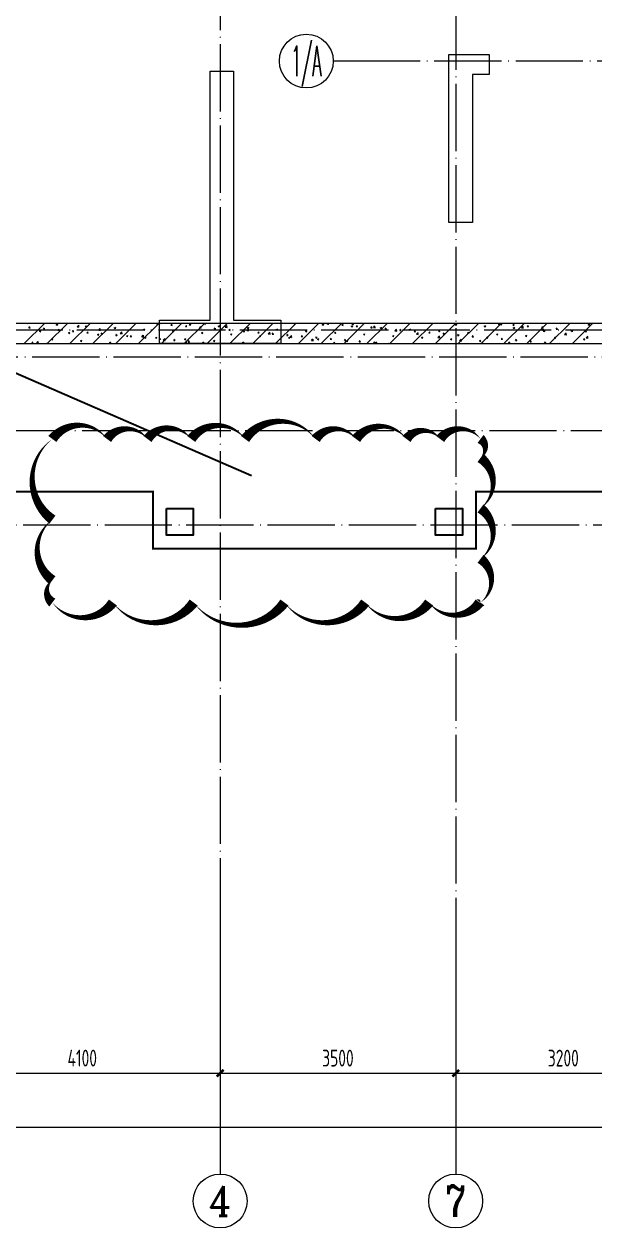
# Model space of a CAD drawing. Extents: x 5874492 to 7194610, y -939842 to -279257.
# Drawn here: x 6098328 to 6106797, y -584928 to -567029 of the extents above; entities that cross this region are included whole.
import ezdxf
from ezdxf.enums import TextEntityAlignment as Align

# ---------------------------------------------------------------- set-up
doc = ezdxf.new("R2010")
doc.units = 0
doc.header["$LTSCALE"] = 1000
doc.linetypes.add('DOTE', pattern=[2.4200000000000004, 2, -0.2, 0.02, -0.2])
for name, color, linetype, lineweight in [('A-标注-内部轴号', 105, 'Continuous', 15), ('A-标注-轴号', 3, 'Continuous', 15), ('A-标注-轴号文字', 7, 'Continuous', 15), ('A-轴线-塔楼', 1, 'DOTE', 9), ('A-轴线-隔墙', 41, 'DOTE', 9), ('S-基础-BASE-CON', 2, 'Continuous', 20), ('S-基础-DQ', 6, 'Continuous', 20), ('S-基础-HATCH', 251, 'Continuous', 20), ('S-墙柱-WALL', 6, 'Continuous', 20), ('S-轴网-轴号', 3, 'Continuous', 20), ('S-轴网-轴线', 1, 'DOTE', 9)]:
    doc.layers.add(name, color=color, linetype=linetype, lineweight=lineweight)
doc.layers.add('S-活动层-非打印1', color=170, linetype='Continuous', plot=False)
doc.styles.add('_TCH_AXIS', font='COMPLEX.shx', dxfattribs={"bigfont": 'hztxt.shx'})
doc.styles.add('COMPLEX', font='COMPLEX')
doc.styles.add('TSSD_REIN_T3', font='tssdeng.shx', dxfattribs={"width": 0.7, "bigfont": 'hztxt.shx'})
doc.dimstyles.new('_TCH_ARCH&&100', dxfattribs={"dimtxt": 250, "dimasz": 100, "dimexe": 100, "dimexo": 100, "dimgap": 100, "dimtad": 1, "dimdec": 0, "dimzin": 0, "dimdsep": 46, "dimtxsty": 'TSSD_REIN_T3', "dimblk": 'ARCHTICK', "dimcen": 0.09, "dimclrt": 7, "dimazin": 2, "dimtfac": 1, "dimtdec": 0, "dimtix": 1, "dimtmove": 2, "dimatfit": 3, "dimfxl": 0, "dimtolj": 1, "dimtzin": 0, "dimarcsym": 0})

# ---------------------------------------------------------------- blocks, each defined once
blk = doc.blocks.new('A$C7008057F')
at = {"layer": 'S-基础-BASE-CON', "const_width": 30}
blk.add_lwpolyline([(-12959.99844403937, -4950.000280836655), (-12959.99844403937, -17400.0000000177), (-1700.002424153499, -17400.0000000177), (-1700.002424153499, -18250.00069492531), (3099.997575855814, -18250.00069492444), (3099.997575855814, -17400.0000000177), (8999.55322726816, -17400.0000000177), (8999.55322726816, -17400.0000000177), (13600.07333129086, -17400.0000000177), (13600.07333129086, -17400.0000000177)], dxfattribs=at)
blk = doc.blocks.new('A$C443D77DC')
at = {"ltscale": 0.5}
for points in [[(9399.997575822286, -2650.000694912742), (9799.997575822286, -2650.000694912742), (9799.997575822286, -3050.000694925606), (9399.997575822286, -3050.000694925606)], [(13399.9975758316, -2650.000694021932), (13799.9975758316, -2650.000694021932), (13799.9975758316, -3050.000694924733), (13399.9975758316, -3050.000694924733)]]:
    blk.add_lwpolyline(points, close=True, dxfattribs=at)
blk = doc.blocks.new('sfdgjhgfhgkjhk')
at = {"layer": 'S-基础-DQ'}
for points in [[(6945492.327695489, 358792.4430657441), (6945492.327695489, 356336.1219311192), (6963809.173096254, 356336.1219311253), (6963809.17309672, 354236.1219309106), (6966809.173096037, 354236.1219307937), (6966809.17309591, 354586.1247835521), (6971909.173095971, 354586.1247835759), (6971909.173097704, 347036.121931096), (6977909.173096014, 347036.121931096), (6977909.173096014, 339686.121931096), (6931592.327073317, 339686.121931096), (6931592.327074308, 336293.6515702161)], [(6931892.327074308, 336293.6515702159), (6931892.327073405, 339386.121931096), (6978209.173096014, 339386.121931096), (6978209.173096014, 347336.121931096), (6972209.173097635, 347336.121931096), (6972209.173095902, 354886.1247835954), (6966509.173095774, 354886.1247835689), (6966509.173095962, 354536.1219308058), (6964109.173096655, 354536.1219309036), (6964109.17309621, 356636.1219311253), (6945792.327695489, 356636.1219311206), (6945792.327695489, 358792.4430657441)]]:
    blk.add_lwpolyline(points, dxfattribs=at)
at = {"layer": 'S-基础-HATCH'}
for p, q in [((6938198.044157721, 339386.121931097), (6938498.044157721, 339686.121931097)), ((6938250.581443159, 339686.1219310968), (6938257.290445775, 339681.5966516929)), ((6938257.953424416, 339678.2873918142), (6938260.582216171, 339686.1219310969)), ((6938266.340471383, 339620.7056925544), (6938280.803192602, 339637.9416925246)), ((6938266.341091629, 339620.7068108447), (6938284.272596194, 339619.1380074752)), ((6938284.939034016, 339615.8122944767), (6938281.47026546, 339634.6170999429)), ((6938421.438422894, 339570.8764467714), (6938442.44398249, 339578.9397256362)), ((6938421.43988514, 339570.8764568057), (6938436.362561447, 339560.8109845432)), ((6938437.025443783, 339557.5015847826), (6938443.108341042, 339575.6303305983)), ((6938481.518526164, 339601.8800520593), (6938495.981247382, 339619.1160520295)), ((6938481.519146416, 339601.8811704112), (6938499.450650982, 339600.3123670417)), ((6938500.117072391, 339596.9864850103), (6938496.648303836, 339615.7912904765)), ((6938537.455412691, 339386.121931097), (6938837.455412691, 339686.1219310975)), ((6938663.511152051, 339686.1219310967), (6938689.34206209, 339682.1158007419)), ((6938673.505138048, 339667.6357931486), (6938694.510697644, 339675.6990720134)), ((6938673.506600389, 339667.6358031699), (6938688.429276695, 339657.5703309075)), ((6938689.092232357, 339654.2607337955), (6938695.175129616, 339672.3894796111)), ((6938689.989543452, 339679.2704215579), (6938689.19248235, 339686.1219310963)), ((6938696.696580944, 339583.054411565), (6938711.159302162, 339600.2904115352)), ((6938696.697201204, 339583.0555299777), (6938714.628705769, 339581.4867266082)), ((6938715.295110764, 339578.1606755429), (6938711.826342208, 339596.9654810091)), ((6938852.577253683, 339546.850125949), (6938873.58281328, 339554.9134048138)), ((6938852.578716061, 339546.8501360203), (6938867.501392367, 339536.7846637578)), ((6938868.164251724, 339533.474926763), (6938874.247148983, 339551.6036725786)), ((6938876.86666766, 339386.1219310965), (6939176.86666766, 339686.121931097)), ((6938911.874635724, 339564.2287710711), (6938926.337356943, 339581.4647710412)), ((6938911.875255991, 339564.2298895441), (6938929.806760556, 339562.6610861747)), ((6938930.473149139, 339559.3348660777), (6938927.004380584, 339578.1396715439)), ((6938982.833247281, 339636.5969354268), (6939006.19979591, 339660.9499004445)), ((6938982.833350478, 339636.5980718848), (6939009.514376695, 339632.4600965342)), ((6939010.161813372, 339629.6145172683), (6939006.847358032, 339658.1054602367)), ((6939104.643968837, 339643.6094723262), (6939125.649528434, 339651.672751191)), ((6939104.645431309, 339643.6094823845), (6939119.568107615, 339633.544010122)), ((6939120.231040299, 339630.2340757762), (6939126.313937558, 339648.3628215918)), ((6939127.052690505, 339545.4031305755), (6939141.515411723, 339562.6391305457)), ((6939127.053310778, 339545.4042491106), (6939144.984815343, 339543.8354457411)), ((6939145.651187513, 339540.5090566112), (6939142.182418957, 339559.3138620774)), ((6939216.27792263, 339386.1219310975), (6939516.27792263, 339686.1219310975)), ((6939303.005561868, 339586.9412311281), (6939326.372110497, 339611.2941961458)), ((6939303.005665083, 339586.9423676771), (6939329.686691301, 339582.8043923264)), ((6939330.334083291, 339579.9586129804), (6939327.019627951, 339608.4495559488)), ((6939342.230745285, 339526.5774900805), (6939356.693466503, 339543.8134900507)), ((6939535.782799627, 339619.5831515038), (6939556.788359223, 339627.6464303685)), ((6939535.78426223, 339619.5831615993), (6939550.706938536, 339609.5176893368)), ((6939551.36984824, 339606.2074177579), (6939557.452745499, 339624.3361635735)), ((6939555.689177599, 339386.1219310965), (6939855.689177599, 339686.121931097)), ((6939623.177876456, 339537.285526829), (6939646.544425085, 339561.6384918467)), ((6939650.506353213, 339530.3027086917), (6939647.191897874, 339558.7936516601)), ((6939895.100432569, 339386.121931097), (6940195.100432569, 339686.121931097)), ((6939966.921630417, 339595.5568306815), (6939987.927190013, 339603.6201095462)), ((6939966.92309315, 339595.5568408141), (6939981.845769457, 339585.4913685517)), ((6939982.508656183, 339582.1807597382), (6939988.591553442, 339600.3095055539)), ((6940161.317564242, 339676.9325682385), (6940169.028355226, 339686.1219310958)), ((6940161.318184637, 339676.9336870535), (6940179.249689203, 339675.364883684)), ((6940179.916155525, 339672.0376813628), (6940177.31814925, 339686.1219310974)), ((6940228.173170693, 339686.1219310968), (6940233.912484704, 339682.2507149159)), ((6940234.511687539, 339386.1219310979), (6940534.511687539, 339686.1219310979)), ((6940234.575444757, 339678.9399087519), (6940236.985291774, 339686.1219310967)), ((6940376.495619021, 339658.1069277436), (6940390.95834024, 339675.3429277138)), ((6940376.496239425, 339658.10804662), (6940394.42774399, 339656.5392432505)), ((6940395.094193898, 339653.2118718962), (6940391.625425342, 339672.0166773624)), ((6940398.060461207, 339571.5305098591), (6940419.066020804, 339579.5937887239)), ((6940398.061924069, 339571.5305200287), (6940412.984600375, 339561.4650477663)), ((6940413.647464124, 339558.1541017198), (6940419.730361382, 339576.2828475354)), ((6940573.922942508, 339386.121931097), (6940873.922942508, 339686.121931097)), ((6940591.673673802, 339639.2812872492), (6940606.13639502, 339656.5172872194)), ((6940591.674294212, 339639.2824061865), (6940609.605798777, 339637.713602817)), ((6940610.272232272, 339634.3860624288), (6940606.803463716, 339653.190867895)), ((6940650.127176361, 339668.2898562364), (6940671.132735957, 339676.3531351011)), ((6940650.128639318, 339668.289866393), (6940665.051315624, 339658.2243941305)), ((6940665.714252699, 339654.9132507327), (6940671.797149958, 339673.0419965484)), ((6940806.851728583, 339620.4556467544), (6940821.314449801, 339637.6916467246)), ((6940806.852348999, 339620.4567657529), (6940824.783853564, 339618.8879623835)), ((6940825.450270646, 339615.5602529633), (6940821.981502091, 339634.3650584295)), ((6940829.199291998, 339547.5041890371), (6940850.204851594, 339555.5674679019)), ((6940829.20075499, 339547.5041992433), (6940844.123431296, 339537.4387269809)), ((6940844.786272067, 339534.1274437006), (6940850.869169326, 339552.2561895163)), ((6940864.093403771, 339680.5539941441), (6940869.435811542, 339686.1219310963)), ((6940864.093507045, 339680.5551311236), (6940890.774533262, 339676.417155773)), ((6940891.421974636, 339673.5703570967), (6940889.96180424, 339686.1219310968)), ((6940913.334197478, 339386.121931097), (6941213.334197478, 339686.1219310975)), ((6941022.029783363, 339601.6300062587), (6941036.492504581, 339618.8660062288)), ((6941022.030403786, 339601.6311253194), (6941039.961908352, 339600.0623219499)), ((6941040.62830902, 339596.7344434959), (6941037.159540464, 339615.5392489621)), ((6941081.266007151, 339644.2635354143), (6941102.271566748, 339652.3268142791)), ((6941081.267470238, 339644.2635456079), (6941096.190146544, 339634.1980733455)), ((6941096.85306064, 339630.8865927138), (6941102.935957899, 339649.0153385295)), ((6941184.265718359, 339630.8982898463), (6941207.632266988, 339655.251254864)), ((6941184.265821651, 339630.8994269159), (6941210.946847868, 339626.7614515652)), ((6941211.594244557, 339623.914452809), (6941208.279789217, 339652.4053957774)), ((6941237.207838142, 339582.804365764), (6941251.670559361, 339600.0403657342)), ((6941237.208458574, 339582.8054848859), (6941255.139963139, 339581.2366815164)), ((6941255.806347395, 339577.9086340294), (6941252.33757884, 339596.7134394957)), ((6941252.745452447, 339386.121931097), (6941552.745452447, 339686.121931097)), ((6941452.385892923, 339563.9787252697), (6941466.848614141, 339581.2147252399)), ((6941452.386513361, 339563.9798444523), (6941470.318017926, 339562.4110410829)), ((6941470.984385769, 339559.0828245624), (6941467.515617213, 339577.8876300287)), ((6941504.438032947, 339581.2425855477), (6941527.804581576, 339605.5955505653)), ((6941504.438136256, 339581.2437227081), (6941531.119162474, 339577.1057473574)), ((6941512.404837941, 339620.2372145918), (6941533.410397537, 339628.3004934565)), ((6941512.406301159, 339620.2372248226), (6941527.328977466, 339610.1717525602)), ((6941527.991868583, 339606.8599346951), (6941534.074765841, 339624.9886805108)), ((6941531.766514476, 339574.2585485196), (6941528.452059137, 339602.749491488)), ((6941592.156707417, 339386.1219310975), (6941892.156707417, 339686.1219310975)), ((6941667.563947704, 339545.1530847754), (6941682.026668922, 339562.3890847455)), ((6941667.564568148, 339545.1542040188), (6941685.496072713, 339543.5854006493)), ((6941686.162424144, 339540.2570150972), (6941682.693655589, 339559.0618205635)), ((6941824.610347534, 339531.5868812494), (6941847.976896163, 339555.9398462671)), ((6941851.938784395, 339524.6026442309), (6941848.624329056, 339553.0935871993)), ((6941882.742002483, 339526.3274442814), (6941897.204723701, 339543.5634442516)), ((6941931.567962386, 339386.1219310965), (6942231.567962386, 339686.121931097)), ((6941943.54366873, 339596.2108937691), (6941964.549228326, 339604.2741726339)), ((6941943.545132079, 339596.2109040372), (6941958.467808385, 339586.1454317748)), ((6941959.130676525, 339582.8332766763), (6941965.213573784, 339600.962022492)), ((6942205.764898229, 339686.1219310965), (6942210.534523633, 339682.9047781393)), ((6942211.197465098, 339679.5924256891), (6942213.388367378, 339686.1219310967)), ((6942270.979217356, 339386.121931097), (6942570.979217356, 339686.121931097)), ((6942374.68249952, 339572.184572947), (6942395.688059117, 339580.2478518118)), ((6942374.683962999, 339572.1845832521), (6942389.606639305, 339562.1191109896)), ((6942390.269484466, 339558.806618657), (6942396.352381725, 339576.9353644727)), ((6942610.390472325, 339386.1219310979), (6942910.390472325, 339686.121931097)), ((6942626.749214674, 339668.9439193242), (6942647.754774271, 339677.007198189)), ((6942626.750678248, 339668.9439296163), (6942641.673354554, 339658.8784573539)), ((6942642.336273041, 339655.5657676699), (6942648.4191703, 339673.6945134856)), ((6942701.828821438, 339676.6825224383), (6942709.749425762, 339686.1219310964)), ((6942701.829442007, 339676.6836419614), (6942719.760946573, 339675.1148385919)), ((6942720.427392154, 339671.7856398489), (6942717.782893844, 339686.1219310971)), ((6942805.82133031, 339548.1582521247), (6942826.826889906, 339556.2215309895)), ((6942805.82279392, 339548.1582624667), (6942820.745470226, 339538.0927902042)), ((6942821.408292408, 339534.7799606383), (6942827.491189667, 339552.9087064539)), ((6942917.006876218, 339657.8568819436), (6942931.469597436, 339675.0928819138)), ((6942917.007496795, 339657.8580015278), (6942934.93900136, 339656.2891981584)), ((6942935.605430529, 339652.9598303824), (6942932.136661974, 339671.7646358486)), ((6942949.801727295, 339386.121931097), (6943249.801727295, 339686.121931097)), ((6943057.888045464, 339644.9175985019), (6943078.89360506, 339652.9808773667)), ((6943057.889509168, 339644.9176088311), (6943072.812185474, 339634.8521365687)), ((6943065.525874849, 339674.8553485654), (6943076.336104668, 339686.121931097)), ((6943065.525978216, 339674.856486155), (6943092.207004433, 339670.7185108043)), ((6943073.475080981, 339631.5391096515), (6943079.55797824, 339649.6678554672)), ((6943092.854405819, 339667.8702926351), (6943090.73112613, 339686.1219310964)), ((6943132.184931, 339639.0312414488), (6943146.647652218, 339656.267241419)), ((6943132.185551582, 339639.0323610943), (6943150.117056147, 339637.4635577248)), ((6943150.783468903, 339634.1340209154), (6943147.314700347, 339652.9388263816)), ((6943289.212982265, 339386.1219310975), (6943589.212982265, 339686.1219310979)), ((6943347.36298578, 339620.2056009542), (6943361.825706998, 339637.4416009244)), ((6943347.363606369, 339620.2067206608), (6943365.295110934, 339618.6379172913)), ((6943365.961507276, 339615.3082114484), (6943362.49273872, 339634.1130169146)), ((6943385.698189436, 339625.1996442656), (6943409.064738066, 339649.5526092833)), ((6943385.698292822, 339625.2007819472), (6943412.379319039, 339621.0628065965)), ((6943413.026675738, 339618.2143883476), (6943409.712220399, 339646.705331316)), ((6943489.026876255, 339620.8912776796), (6943510.032435851, 339628.9545565444)), ((6943489.028340088, 339620.8912880457), (6943503.951016394, 339610.8258157832)), ((6943504.613888924, 339607.5124516323), (6943510.696786183, 339625.641197448)), ((6943562.54104056, 339601.3799604593), (6943577.003761779, 339618.6159604295)), ((6943562.541661156, 339601.3810802273), (6943580.473165722, 339599.8122768578)), ((6943581.139545651, 339596.4824019819), (6943577.670777095, 339615.2872074482)), ((6943628.624237234, 339386.121931097), (6943928.624237234, 339686.121931097)), ((6943705.870504024, 339575.5439399677), (6943729.237052654, 339599.8969049854)), ((6943705.870607427, 339575.5450777394), (6943732.551633645, 339571.4071023887)), ((6943733.198945658, 339568.5584840581), (6943729.884490319, 339597.0494270265)), ((6943777.71909534, 339582.5543199642), (6943792.181816558, 339599.7903199344)), ((6943777.719715944, 339582.5554397937), (6943795.651220509, 339580.9866364243)), ((6943796.317584026, 339577.6565925151), (6943792.84881547, 339596.4613979813)), ((6943920.165707044, 339596.8649568571), (6943941.171266641, 339604.9282357218)), ((6943920.167171009, 339596.8649672598), (6943935.089847315, 339586.7994949973)), ((6943935.752696865, 339583.4857936135), (6943941.835594124, 339601.6145394292)), ((6943968.035492204, 339386.121931097), (6944268.035492204, 339686.1219310975)), ((6943992.897150121, 339563.7286794695), (6944007.359871339, 339580.9646794397)), ((6943992.897770731, 339563.7297993602), (6944010.829275296, 339562.1609959907)), ((6944011.4956224, 339558.830783049), (6944008.026853845, 339577.6355885152)), ((6944026.042818612, 339525.8882356688), (6944049.409367242, 339550.2412006864)), ((6944053.371215577, 339518.9025797704), (6944050.056760238, 339547.3935227388)), ((6944183.356625764, 339686.1219310965), (6944187.156562563, 339683.5588413621)), ((6944187.81948544, 339680.2449426271), (6944189.791442983, 339686.1219310968)), ((6944208.0752049, 339544.903038974), (6944222.537926119, 339562.1390389442)), ((6944208.075825518, 339544.9041589267), (6944226.007330083, 339543.3353555572)), ((6944226.673660774, 339540.0049735821), (6944223.204892218, 339558.8097790483)), ((6944307.446747173, 339386.1219310965), (6944607.446747173, 339686.121931097)), ((6944351.304537833, 339572.8386360345), (6944372.310097429, 339580.9019148993)), ((6944351.306001929, 339572.8386464749), (6944366.228678235, 339562.7731742124)), ((6944366.891504808, 339559.4591355951), (6944372.974402067, 339577.5878814107)), ((6944423.253259681, 339526.0773984801), (6944437.7159809, 339543.3133984503)), ((6944603.371252987, 339669.5979824117), (6944624.376812583, 339677.6612612765)), ((6944603.372717177, 339669.5979928393), (6944618.295393483, 339659.5325205769)), ((6944618.958293382, 339656.218284608), (6944625.041190641, 339674.3470304237)), ((6944646.858002143, 339386.1219310975), (6944946.858002143, 339686.1219310975)), ((6944782.443368624, 339548.8123152122), (6944803.44892822, 339556.875594077)), ((6944782.444832848, 339548.8123256897), (6944797.367509155, 339538.7468534273)), ((6944798.030312749, 339535.432477576), (6944804.113210008, 339553.5612233916)), ((6944986.269257111, 339386.1219310965), (6945286.269257111, 339686.121931097)), ((6945034.510083778, 339645.5716615894), (6945055.515643374, 339653.6349404542)), ((6945034.511548097, 339645.5716720537), (6945049.434224403, 339635.5061997912)), ((6945050.097101324, 339632.1916265887), (6945056.179998583, 339650.3203724044)), ((6945242.340078636, 339676.4324766378), (6945250.470496299, 339686.121931097)), ((6945242.340699377, 339676.4335968695), (6945260.272203943, 339674.8647935)), ((6945260.938628785, 339671.5335983345), (6945258.24763844, 339686.1219310969)), ((6945266.958345928, 339669.1567029845), (6945283.236397796, 339686.1219310968)), ((6945266.958449387, 339669.1578411861), (6945293.639475605, 339665.0198658354)), ((6945294.286837003, 339662.1702281751), (6945291.500448018, 339686.1219310961)), ((6945325.680512082, 339386.121931097), (6945625.680512082, 339686.121931097)), ((6945457.518133418, 339657.6068361426), (6945471.980854636, 339674.8428361128)), ((6945457.518754165, 339657.6079564359), (6945475.45025873, 339656.0391530665)), ((6945465.648914568, 339621.5453407673), (6945486.654474164, 339629.6086196321)), ((6945465.650379018, 339621.5453512684), (6945480.573055324, 339611.479879006)), ((6945476.116667159, 339652.707788868), (6945472.647898603, 339671.5125943342)), ((6945481.235909265, 339608.1649685699), (6945487.318806524, 339626.2937143855)), ((6945587.130660515, 339619.5009986858), (6945610.497209145, 339643.8539637035)), ((6945587.130763993, 339619.5021369783), (6945613.81179021, 339615.3641616277)), ((6945614.459106923, 339612.5143238864), (6945611.144651583, 339641.0052668548)), ((6945665.091767052, 339386.1219310979), (6945965.091767052, 339686.1219310979)), ((6945672.696188197, 339638.781195648), (6945687.158909416, 339656.0171956181)), ((6945672.696808952, 339638.7823160024), (6945690.628313517, 339637.2135126329)), ((6945691.294705533, 339633.881979401), (6945687.825936978, 339652.6867848673)), ((6945887.874242977, 339619.955555153), (6945902.336964196, 339637.1915551231)), ((6945887.874863739, 339619.9566755689), (6945905.806368304, 339618.3878721994)), ((6945896.787745358, 339597.5190199449), (6945917.793304955, 339605.5822988097)), ((6945896.789209938, 339597.5190304838), (6945911.711886244, 339587.4535582213)), ((6945906.472743907, 339615.0561699349), (6945903.003975351, 339633.8609754011)), ((6945907.302975102, 339569.8452943866), (6945930.669523732, 339594.1982594042)), ((6945907.303078598, 339569.8464327705), (6945933.984104816, 339565.7084574199)), ((6945912.374717208, 339584.1383105511), (6945918.457614467, 339602.2670563667)), ((6945934.631376842, 339562.8584195978), (6945931.316921502, 339591.3493625662)), ((6946004.503022021, 339386.121931097), (6946304.503022021, 339686.121931097)), ((6946103.052297758, 339601.1299146583), (6946117.515018976, 339618.3659146285)), ((6946103.052918526, 339601.1310351354), (6946120.984423092, 339599.5622317659)), ((6946121.650782281, 339596.2303604677), (6946118.182013725, 339615.0351659339)), ((6946160.948353299, 339686.121931097), (6946163.778601492, 339684.2129045863)), ((6946164.441505782, 339680.897459564), (6946166.194518588, 339686.121931096)), ((6946227.475289691, 339520.1895900881), (6946250.841838321, 339544.5425551058)), ((6946318.230352538, 339582.3042741631), (6946332.693073756, 339599.5402741333)), ((6946318.230973314, 339582.3053947018), (6946336.162477879, 339580.7365913324)), ((6946327.926576148, 339573.4926991225), (6946348.932135744, 339581.5559779873)), ((6946327.928040857, 339573.4927096991), (6946342.850717164, 339563.4272374367)), ((6946336.828820656, 339577.4045510011), (6946333.3600521, 339596.2093564674)), ((6946343.513525149, 339560.1116525328), (6946349.596422408, 339578.2403983484)), ((6946343.914276991, 339386.121931097), (6946643.914276991, 339686.1219310975)), ((6946533.408407317, 339563.4786336687), (6946547.871128536, 339580.7146336389)), ((6946533.409028101, 339563.4797542683), (6946551.340532666, 339561.9109508988)), ((6946552.00685903, 339558.5787415341), (6946548.538090474, 339577.3835470004)), ((6946579.993291302, 339670.2520454997), (6946600.998850898, 339678.3153243645)), ((6946579.994756106, 339670.2520560626), (6946594.917432413, 339660.1865838002)), ((6946595.580313723, 339656.8708015447), (6946601.663210982, 339674.9995473603)), ((6938307.965871548, 339395.0480524172), (6938322.428592767, 339412.2840523873)), ((6938307.966491706, 339395.0491707342), (6938325.897996271, 339393.4803673647)), ((6938326.564257876, 339390.1546223919), (6938323.09548932, 339408.9594278581)), ((6938382.262349141, 339394.0170595137), (6938405.62889777, 339418.3700245313)), ((6938382.262452336, 339394.0181958149), (6938408.943478554, 339389.8802204643)), ((6938409.590731787, 339387.0350602869), (6938406.276276448, 339415.5260032553)), ((6938531.450609216, 339386.1219310961), (6938537.606647546, 339393.4584118931)), ((6938539.013530817, 339386.121931097), (6938538.273527696, 339390.1336183916)), ((6938600.51053853, 339450.0907795718), (6938621.516098126, 339458.1540584366)), ((6938600.512000812, 339450.090789656), (6938615.434677118, 339440.0253173936)), ((6938616.09746315, 339436.7157777506), (6938622.180360408, 339454.8445235663)), ((6939031.649369319, 339426.0644587493), (6939052.654928915, 339434.1277376141)), ((6939031.650831733, 339426.0644688706), (6939046.573508039, 339415.9989966082)), ((6939047.236271092, 339412.6891197313), (6939053.319168351, 339430.817865547)), ((6939283.716084473, 339522.8238051265), (6939304.721644069, 339530.8870839913)), ((6939283.717546981, 339522.8238152348), (6939298.640223287, 339512.7583429724)), ((6939299.303059666, 339509.4482687446), (6939305.385956925, 339527.5770145602)), ((6939342.231365565, 339526.5786086771), (6939360.162870131, 339525.0098053076)), ((6939360.829225888, 339521.6832471447), (6939357.360457332, 339540.4880526109)), ((6939462.788200109, 339402.038137927), (6939483.793759705, 339410.1014167918)), ((6939462.789662653, 339402.0381480852), (6939477.712338959, 339391.9726758227)), ((6939478.375079033, 339388.662461713), (6939484.457976292, 339406.7912075287)), ((6939557.408800066, 339507.7518495863), (6939571.871521284, 339524.9878495565)), ((6939557.409420352, 339507.7529682436), (6939575.340924918, 339506.1841648741)), ((6939576.007264261, 339502.8574376777), (6939572.538495705, 339521.6622431439)), ((6939623.177979689, 339537.2866634693), (6939649.859005907, 339533.1486881186)), ((6939714.854915263, 339498.7974843042), (6939735.860474859, 339506.860763169)), ((6939714.856377902, 339498.7974944497), (6939729.779054208, 339488.7320221872)), ((6939730.441867609, 339485.4216107258), (6939736.524764867, 339503.5503565415)), ((6939772.586854845, 339488.926209091), (6939787.049576064, 339506.1622090611)), ((6939772.58747514, 339488.92732781), (6939790.518979705, 339487.3585244406)), ((6939791.185302637, 339484.0316282109), (6939787.716534081, 339502.8364336771)), ((6939943.350191044, 339487.6298225303), (6939966.716739673, 339511.982787548)), ((6939943.350294295, 339487.6309592615), (6939970.031320512, 339483.4929839108)), ((6939970.678623132, 339480.6468044031), (6939967.364167793, 339509.1377473715)), ((6939987.764909626, 339470.1005685963), (6940002.227630844, 339487.3365685665)), ((6939987.765529927, 339470.1016873765), (6940005.697034492, 339468.532884007)), ((6940006.363341009, 339465.2058187439), (6940002.894572454, 339484.0106242101)), ((6940145.993746053, 339474.7711634819), (6940166.99930565, 339482.8344423467)), ((6940145.995208822, 339474.7711736645), (6940160.917885128, 339464.705701402)), ((6940161.58067555, 339461.394952707), (6940167.663572809, 339479.5236985227)), ((6940202.942964406, 339451.2749281015), (6940217.405685624, 339468.5109280716)), ((6940202.943584714, 339451.276046943), (6940220.875089279, 339449.7072435735)), ((6940221.541379386, 339446.380009278), (6940218.07261083, 339465.1848147442)), ((6940263.522505631, 339437.9741182317), (6940286.88905426, 339462.3270832493)), ((6940263.5226089, 339437.9752550537), (6940290.203635118, 339433.8372797031)), ((6940290.850893052, 339430.9909001149), (6940287.536437713, 339459.4818430833)), ((6940418.121019186, 339432.449287607), (6940432.583740405, 339449.6852875772)), ((6940418.121639501, 339432.4504065095), (6940436.053144067, 339430.88160314)), ((6940436.719417758, 339427.5541998114), (6940433.250649203, 339446.3590052776)), ((6940577.132576844, 339450.7448426599), (6940598.13813644, 339458.8081215246)), ((6940577.134039741, 339450.7448528791), (6940592.056716047, 339440.6793806166)), ((6940583.694820218, 339388.3184139321), (6940607.061368847, 339412.6713789498)), ((6940583.694923506, 339388.3195508459), (6940597.86483637, 339386.1219310964)), ((6940592.719483492, 339437.3682946878), (6940598.802380751, 339455.4970405035)), ((6940610.466281327, 339386.1219310966), (6940607.708707632, 339409.8259387956)), ((6940633.299073967, 339413.6236471123), (6940647.761795186, 339430.8596470825)), ((6940633.299694289, 339413.6247660759), (6940651.231198854, 339412.0559627065)), ((6940651.897456132, 339408.728390344), (6940648.428687576, 339427.5331958102)), ((6940848.477128747, 339394.7980066165), (6940862.939849965, 339412.0340065867)), ((6940848.477749076, 339394.7991256424), (6940866.409253641, 339393.2303222729)), ((6940867.075494506, 339389.9025808784), (6940863.606725951, 339408.7073863446)), ((6941008.271407633, 339426.7185218373), (6941029.276967229, 339434.7818007021)), ((6941008.272870662, 339426.7185320937), (6941023.195546968, 339416.6530598312)), ((6941023.858291433, 339413.3416366689), (6941029.941188692, 339431.4703824846)), ((6941072.171679754, 339386.1219310965), (6941078.117904745, 339393.2083660921)), ((6941079.478275411, 339386.1219310968), (6941078.784764324, 339389.8815768772)), ((6941260.338122787, 339523.4778682145), (6941281.343682383, 339531.5411470793)), ((6941260.33958591, 339523.4778784583), (6941275.262262216, 339513.4124061958)), ((6941275.925080007, 339510.1007856827), (6941282.007977266, 339528.2295314983)), ((6941439.410238422, 339402.6922010147), (6941460.415798019, 339410.7554798794)), ((6941439.411701581, 339402.6922113086), (6941454.334377888, 339392.6267390462)), ((6941454.997099375, 339389.3149786502), (6941461.079996634, 339407.4437244659)), ((6941691.476953576, 339499.4515473919), (6941712.482513173, 339507.5148262567)), ((6941691.478416831, 339499.451557673), (6941706.401093137, 339489.3860854105)), ((6941707.06388795, 339486.074127663), (6941713.146785209, 339504.2028734787)), ((6941824.610450862, 339531.5880185003), (6941851.29147708, 339527.4500431496)), ((6941882.742622935, 339526.3285635853), (6941900.674127501, 339524.7597602158)), ((6941889.97274589, 339386.121931097), (6941891.554628809, 339386.7291590573)), ((6941901.340462517, 339521.43120563), (6941897.871693961, 339540.2360110962)), ((6942097.920057261, 339507.5018037853), (6942112.38277848, 339524.7378037555)), ((6942097.920677722, 339507.5029231518), (6942115.852182288, 339505.9341197823)), ((6942116.518500892, 339502.6053961634), (6942113.049732337, 339521.4102016296)), ((6942122.615784367, 339475.4252265698), (6942143.621343963, 339483.4885054345)), ((6942122.617247751, 339475.4252368876), (6942137.539924057, 339465.3597646251)), ((6942138.20269589, 339462.0474696442), (6942144.285593149, 339480.1762154599)), ((6942144.782662123, 339481.9311769509), (6942168.149210752, 339506.2841419685)), ((6942144.782765468, 339481.9323142925), (6942171.463791685, 339477.7943389419)), ((6942172.111054315, 339474.9467399423), (6942168.796598976, 339503.4376829107)), ((6942313.098112043, 339488.6761632916), (6942327.560833261, 339505.9121632617)), ((6942313.09873251, 339488.6772827182), (6942331.030237075, 339487.1084793488)), ((6942331.696539265, 339483.7795866975), (6942328.227770709, 339502.5843921637)), ((6942464.95497671, 339432.2754726512), (6942488.321525339, 339456.6284376689)), ((6942464.955080073, 339432.2766100848), (6942491.636106291, 339428.1386347341)), ((6942492.283324234, 339425.2908356537), (6942488.968868895, 339453.7817786221)), ((6942528.276166823, 339469.8505227962), (6942542.738888041, 339487.0865227663)), ((6942528.276787297, 339469.8516422847), (6942546.208291862, 339468.2828389152)), ((6942546.874577641, 339464.9537772299), (6942543.405809086, 339483.7585826961)), ((6942553.754615156, 339451.3989057475), (6942574.760174752, 339459.4621846122)), ((6942553.756078671, 339451.3989161024), (6942568.678754977, 339441.33344384)), ((6942569.341503833, 339438.0208116251), (6942575.424401092, 339456.1495574407)), ((6942743.454221603, 339451.0248823015), (6942757.916942821, 339468.2608822717)), ((6942743.454842084, 339451.0260018512), (6942761.386346649, 339449.4571984817)), ((6942762.052616014, 339446.127967764), (6942758.583847458, 339464.9327732302)), ((6942788.487599004, 339386.1219310965), (6942808.493839926, 339406.9727333711)), ((6942811.235603215, 339386.1219310967), (6942809.141138814, 339404.125874334)), ((6942958.632276384, 339432.1992418067), (6942973.094997603, 339449.4352417769)), ((6942958.632896871, 339432.2003614177), (6942976.564401437, 339430.6315580482)), ((6942977.23065439, 339427.3021582975), (6942973.761885834, 339446.1069637637)), ((6942984.893445947, 339427.3725849251), (6943005.899005543, 339435.4358637899)), ((6942984.894909591, 339427.372595317), (6942999.817585898, 339417.3071230546)), ((6943000.480311774, 339413.9941536066), (6943006.563209033, 339432.1228994223)), ((6943173.810331164, 339413.3736013121), (6943188.273052382, 339430.6096012822)), ((6943173.810951659, 339413.3747209841), (6943191.742456224, 339411.8059176147)), ((6943192.408692763, 339408.4763488306), (6943188.939924208, 339427.2811542968)), ((6943236.960161101, 339524.1319313024), (6943257.965720697, 339532.1952101671)), ((6943236.961624839, 339524.1319416815), (6943251.884301146, 339514.066469419)), ((6943252.547100349, 339510.7533026199), (6943258.629997608, 339528.8820484356)), ((6943388.988385945, 339394.5479608172), (6943403.451107163, 339411.7839607873)), ((6943388.989006446, 339394.5490805506), (6943406.920511011, 339392.9802771811)), ((6943407.586731136, 339389.6505393636), (6943404.11796258, 339408.4553448298)), ((6943416.032276737, 339403.3462641026), (6943437.037836333, 339411.4095429674)), ((6943416.033740511, 339403.3462745319), (6943430.956416817, 339393.2808022694)), ((6943431.619119717, 339389.9674955874), (6943437.702016976, 339408.0962414031)), ((6943612.892750289, 339386.1219310956), (6943618.629161943, 339392.9583202922)), ((6943619.943020007, 339386.121931097), (6943619.296000956, 339389.6295353633)), ((6943668.09899189, 339500.1056104798), (6943689.104551487, 339508.1688893446)), ((6943668.10045576, 339500.105620896), (6943683.023132066, 339490.0401486336)), ((6943683.685908291, 339486.7266446007), (6943689.76880555, 339504.8553904163)), ((6943864.890891606, 339386.1219310972), (6943868.176667121, 339387.3832221449)), ((6944026.042922033, 339525.8893735316), (6944052.723948251, 339521.751398181)), ((6944099.237822679, 339476.0792896573), (6944120.243382275, 339484.1425685221)), ((6944099.239286681, 339476.0793001101), (6944114.161962987, 339466.0138278477)), ((6944114.824716233, 339462.6999865823), (6944120.907613492, 339480.8287323979)), ((6944346.2151332, 339476.2325313705), (6944369.58168183, 339500.5854963882)), ((6944346.215236639, 339476.2336693238), (6944372.896262856, 339472.0956939732)), ((6944373.543485497, 339469.2466754817), (6944370.229030157, 339497.7376184501)), ((6944423.253880305, 339526.0785184932), (6944441.185384871, 339524.5097151237)), ((6944441.851699148, 339521.1791641162), (6944438.382930593, 339539.9839695824)), ((6944530.37665347, 339452.052968835), (6944551.382213066, 339460.1162476998)), ((6944530.3781176, 339452.0529793252), (6944545.300793907, 339441.9875070628)), ((6944545.963524175, 339438.6733285632), (6944552.046421434, 339456.8020743788)), ((6944638.43131446, 339507.2517579854), (6944652.894035678, 339524.4877579556)), ((6944638.431935092, 339507.2528780596), (6944656.363439658, 339505.6840746902)), ((6944657.029737522, 339502.3533546492), (6944653.560968966, 339521.1581601154)), ((6944666.387447787, 339426.5768270712), (6944689.753996417, 339450.9297920889)), ((6944666.387551244, 339426.5779651161), (6944693.068577462, 339422.4399897654)), ((6944693.71575542, 339419.590771194), (6944690.40130008, 339448.0817141624)), ((6944853.609369241, 339488.4261174908), (6944868.072090459, 339505.662117461)), ((6944853.60998988, 339488.4272376261), (6944871.541494445, 339486.8584342566)), ((6944872.207775896, 339483.527545183), (6944868.739007341, 339502.3323506492)), ((6944961.51548426, 339428.0266480129), (6944982.521043857, 339436.0899268776)), ((6944961.51694852, 339428.0266585401), (6944976.439624826, 339417.9611862776)), ((6944977.102332117, 339414.6466705438), (6944983.185229376, 339432.7754163595)), ((6944995.387892133, 339386.121931097), (6945009.926311005, 339401.2740877902)), ((6945012.004925106, 339386.1219310968), (6945010.573569999, 339398.4258098729)), ((6945068.78742402, 339469.6004769957), (6945083.250145239, 339486.8364769659)), ((6945068.788044667, 339469.6015971926), (6945086.719549232, 339468.0327938231)), ((6945087.385814271, 339464.701735717), (6945083.917045715, 339483.5065411832)), ((6945213.582199414, 339524.7859943901), (6945234.58775901, 339532.8492732549)), ((6945213.583663769, 339524.786004904), (6945228.506340075, 339514.7205326416)), ((6945229.169120691, 339511.4058195571), (6945235.25201795, 339529.5345653727)), ((6945283.965478802, 339450.7748365005), (6945298.42820002, 339468.0108364706)), ((6945283.966099454, 339450.7759567591), (6945301.897604019, 339449.2071533896)), ((6945302.563852645, 339445.8759262496), (6945299.09508409, 339464.6807317158)), ((6945392.654315051, 339404.0003271904), (6945413.659874647, 339412.0636060552)), ((6945392.655779441, 339404.0003377544), (6945407.578455747, 339393.9348654919)), ((6945408.241140058, 339390.620012525), (6945414.324037317, 339408.7487583407)), ((6945499.143533582, 339431.9491960058), (6945513.6062548, 339449.185195976)), ((6945499.144154241, 339431.9503163255), (6945517.075658807, 339430.3815129561)), ((6945517.741891019, 339427.0501167831), (6945514.273122463, 339445.8549222493)), ((6945644.721030205, 339500.7596735677), (6945665.726589801, 339508.8229524324)), ((6945644.72249469, 339500.7596841188), (6945659.645170996, 339490.6942118563)), ((6945660.307928632, 339487.3791615383), (6945666.390825891, 339505.5079073539)), ((6945714.321588362, 339413.1235555108), (6945728.78430958, 339430.359555481)), ((6945714.322209029, 339413.124675892), (6945732.253713594, 339411.5558725225)), ((6945732.919929394, 339408.2243073162), (6945729.451160838, 339427.0291127824)), ((6945839.809037322, 339386.1219310972), (6945844.798705436, 339388.0372852329)), ((6945929.499643142, 339394.2979150162), (6945943.962364361, 339411.5339149864)), ((6945929.500263816, 339394.2990354585), (6945947.431768381, 339392.730232089)), ((6945948.097967767, 339389.3984978501), (6945944.629199211, 339408.2033033163)), ((6946075.859860994, 339476.7333527453), (6946096.86542059, 339484.7966316101)), ((6946075.861325609, 339476.7333633341), (6946090.784001916, 339466.6678910717)), ((6946091.446736575, 339463.3525035191), (6946097.529633834, 339481.4812493348)), ((6946153.613820827, 339386.1219310956), (6946159.14041914, 339392.7082744911)), ((6946160.407764601, 339386.1219310969), (6946159.807237585, 339389.377493849)), ((6946227.475393204, 339520.1907285628), (6946254.156419422, 339516.0527532121)), ((6946254.803646763, 339513.2025153096), (6946251.489191423, 339541.693458278)), ((6946506.998691783, 339452.707031923), (6946528.00425138, 339460.7703107878)), ((6946507.000156529, 339452.7070425495), (6946521.922832835, 339442.6415702871)), ((6946522.585544515, 339439.3258454998), (6946528.668441774, 339457.4545913155)), ((6946547.647604278, 339470.5338857903), (6946571.014152908, 339494.886850808)), ((6946547.64770781, 339470.535024355), (6946574.328734027, 339466.3970490043)), ((6946574.975916682, 339463.5466110217), (6946571.661461342, 339492.0375539901))]:
    blk.add_line(p, q, dxfattribs=at)
blk = doc.blocks.new('_AXISO')
blk.add_circle((4.547473508864641e-13, 0), 0.5)
at = {"layer": 'S-轴网-轴号', "style": 'COMPLEX', "width": 1.041666666666667}
blk.add_attdef('A', text='', height=0.56, dxfattribs=at).set_placement((-0.2499999999995453, -0.2799999999999727), (0.2500000000004547, -0.2799999999999727), align=Align.FIT)
blk = doc.blocks.new('_ArchTick')
at = {"color": 0, "linetype": 'ByBlock', "const_width": 0.4}
blk.add_lwpolyline([(-0.5, -0.5), (0.5, 0.5)], dxfattribs=at)
blk = doc.blocks.new('*D2416')
at = {"layer": 'A-标注-轴号', "color": 0, "lineweight": -2, "transparency": 16777216}
for p, q in [((-6.123233995736766e-15, -8648.90141660429), (-2.081899558549894e-13, -11948.9014166033)), ((47199.85115567688, -8648.901416602312), (47199.85115567688, -11948.9014166033)), ((-2.020667218592527e-13, -11848.9014166033), (47199.85115567688, -11848.9014166033))]:
    blk.add_line(p, q, dxfattribs=at)
at = {"layer": 'Defpoints', "color": 0, "transparency": 16777216}
for p in [(0, -8548.90141660429), (47199.85115567688, -8548.901416602312), (47199.85115567688, -11848.9014166033)]:
    blk.add_point(p, dxfattribs=at)
at = {"layer": 'A-标注-轴号', "color": 0, "lineweight": -2, "transparency": 16777216, "xscale": 100, "yscale": 100, "zscale": 100, "rotation": 180}
blk.add_blockref('_ArchTick', (-2.020667218592527e-13, -11848.9014166033), dxfattribs=at)
at = {"layer": 'A-标注-轴号', "color": 0, "lineweight": -2, "transparency": 16777216, "xscale": 100, "yscale": 100, "zscale": 100}
blk.add_blockref('_ArchTick', (47199.85115567688, -11848.9014166033), dxfattribs=at)
at = {"layer": 'A-标注-轴号', "color": 7, "transparency": 16777216, "insert": (23042.69611129444, -11573.90141660336), "char_height": 250, "attachment_point": 5, "style": 'TSSD_REIN_T3'}
blk.add_mtext('\\A1;47200', dxfattribs=at)
blk = doc.blocks.new('*D2419')
at = {"layer": 'A-标注-轴号', "color": 0, "lineweight": -2, "transparency": 16777216}
for p, q in [((6100, -8648.901416604058), (6100, -11148.90141660394)), ((10199.99999315105, -8648.901416603883), (10199.99999315105, -11148.90141660394)), ((6100, -11048.90141660394), (10199.99999315105, -11048.90141660394))]:
    blk.add_line(p, q, dxfattribs=at)
at = {"layer": 'Defpoints', "color": 0, "transparency": 16777216}
for p in [(6100, -8548.901416604058), (10199.99999315105, -8548.901416603883), (10199.99999315105, -11048.90141660394)]:
    blk.add_point(p, dxfattribs=at)
at = {"layer": 'A-标注-轴号', "color": 0, "lineweight": -2, "transparency": 16777216, "xscale": 100, "yscale": 100, "zscale": 100, "rotation": 180}
blk.add_blockref('_ArchTick', (6100, -11048.90141660394), dxfattribs=at)
at = {"layer": 'A-标注-轴号', "color": 0, "lineweight": -2, "transparency": 16777216, "xscale": 100, "yscale": 100, "zscale": 100}
blk.add_blockref('_ArchTick', (10199.99999315105, -11048.90141660394), dxfattribs=at)
at = {"layer": 'A-标注-轴号', "color": 7, "transparency": 16777216, "insert": (8149.999996575527, -10823.90141660394), "char_height": 250, "attachment_point": 5, "style": 'TSSD_REIN_T3'}
blk.add_mtext('\\A1;4100', dxfattribs=at)
blk = doc.blocks.new('*D2420')
at = {"layer": 'A-标注-轴号', "color": 0, "lineweight": -2, "transparency": 16777216}
for p, q in [((10199.99999315105, -8648.901416603883), (10199.99999315105, -11148.90141660377)), ((13700.00057801604, -8648.901416603709), (13700.00057801604, -11148.90141660377)), ((10199.99999315105, -11048.90141660377), (13700.00057801604, -11048.90141660377))]:
    blk.add_line(p, q, dxfattribs=at)
at = {"layer": 'Defpoints', "color": 0, "transparency": 16777216}
for p in [(10199.99999315105, -8548.901416603883), (13700.00057801604, -8548.901416603709), (13700.00057801604, -11048.90141660377)]:
    blk.add_point(p, dxfattribs=at)
at = {"layer": 'A-标注-轴号', "color": 0, "lineweight": -2, "transparency": 16777216, "xscale": 100, "yscale": 100, "zscale": 100, "rotation": 180}
blk.add_blockref('_ArchTick', (10199.99999315105, -11048.90141660377), dxfattribs=at)
at = {"layer": 'A-标注-轴号', "color": 0, "lineweight": -2, "transparency": 16777216, "xscale": 100, "yscale": 100, "zscale": 100}
blk.add_blockref('_ArchTick', (13700.00057801604, -11048.90141660377), dxfattribs=at)
at = {"layer": 'A-标注-轴号', "color": 7, "transparency": 16777216, "insert": (11950.00028558355, -10823.90141660377), "char_height": 250, "attachment_point": 5, "style": 'TSSD_REIN_T3'}
blk.add_mtext('\\A1;3500', dxfattribs=at)
blk = doc.blocks.new('*D2421')
at = {"layer": 'A-标注-轴号', "color": 0, "lineweight": -2, "transparency": 16777216}
for p, q in [((13700.00057801604, -8648.901416603709), (13700.00057801604, -11148.90141660365)), ((16900.00057797134, -8648.901416603592), (16900.00057797134, -11148.90141660365)), ((13700.00057801604, -11048.90141660365), (16900.00057797134, -11048.90141660365))]:
    blk.add_line(p, q, dxfattribs=at)
at = {"layer": 'Defpoints', "color": 0, "transparency": 16777216}
for p in [(13700.00057801604, -8548.901416603709), (16900.00057797134, -8548.901416603592), (16900.00057797134, -11048.90141660365)]:
    blk.add_point(p, dxfattribs=at)
at = {"layer": 'A-标注-轴号', "color": 0, "lineweight": -2, "transparency": 16777216, "xscale": 100, "yscale": 100, "zscale": 100, "rotation": 180}
blk.add_blockref('_ArchTick', (13700.00057801604, -11048.90141660365), dxfattribs=at)
at = {"layer": 'A-标注-轴号', "color": 0, "lineweight": -2, "transparency": 16777216, "xscale": 100, "yscale": 100, "zscale": 100}
blk.add_blockref('_ArchTick', (16900.00057797134, -11048.90141660365), dxfattribs=at)
at = {"layer": 'A-标注-轴号', "color": 7, "transparency": 16777216, "insert": (15300.00057799369, -10823.90141660365), "char_height": 250, "attachment_point": 5, "style": 'TSSD_REIN_T3'}
blk.add_mtext('\\A1;3200', dxfattribs=at)
blk = doc.blocks.new('A$C3FF375C5')
at = {"layer": 'A-标注-内部轴号'}
blk.add_line((13158.23079858627, 4000.000000000116), (11880.04893525876, 4000.000000000116), dxfattribs=at)
at = {"layer": 'A-标注-轴号'}
for p, q in [((10199.99999315105, -8548.901416603883), (10199.99999315105, -12548.90141660388)), ((13700.00057801697, -8548.901416603709), (13700.00057801697, -12548.90141660371))]:
    blk.add_line(p, q, dxfattribs=at)
at = {"layer": 'A-轴线-塔楼', "linetype": 'DOTE', "ltscale": 0.5}
for p, q in [((10200.00000000093, 10300.00000000012), (10200.00000000093, -8548.901416603592)), ((13699.99999999907, 8499.999999995227), (13700.00000000093, -8548.90141662152)), ((33741.77011920046, 4000.000000000116), (12955.92272310704, 4000.000000000116)), ((59891.35655160341, 1.164153218269348e-10), (-2283.633348435163, 0)), ((25213.27427020762, -2899.999999999884), (-2283.633348435163, -2900))]:
    blk.add_line(p, q, dxfattribs=at)
at = {"layer": 'A-轴线-隔墙', "ltscale": 0.5}
for p, q in [((33814.31314228196, -399.9999999998836), (-2283.633348435163, -400)), ((38190.5109146433, -1500.000000003376), (-2283.633348435163, -1500))]:
    blk.add_line(p, q, dxfattribs=at)
at = {"layer": 'A-标注-内部轴号'}
ref = blk.add_blockref('_AXISO', (11480.04893525876, 4000.000000000116), dxfattribs=dict(at, xscale=800, yscale=800, zscale=800))
ref.add_attrib('A', '1/A', dxfattribs={"layer": 'A-标注-轴号文字', "ltscale": 0.2, "height": 452.5483399593904, "style": '_TCH_AXIS', "width": 0.38181818181805}).set_placement((11253.77476527914, 3773.725830020441), (11706.32310523838, 3773.725830020441), align=Align.FIT)
at = {"layer": 'A-标注-轴号'}
ref = blk.add_blockref('_AXISO', (10199.99999315105, -12948.90141660388), dxfattribs=dict(at, xscale=800, yscale=800, zscale=800))
ref.add_attrib('A', '4', dxfattribs={"layer": 'A-标注-轴号文字', "ltscale": 0.2, "height": 445.4417632181992, "style": '_TCH_AXIS'}).set_placement((10030.30789287761, -13171.62229821295), (10369.69209342543, -13171.62229821295), align=Align.FIT)
ref = blk.add_blockref('_AXISO', (13700.00057801697, -12948.90141660371), dxfattribs=dict(at, xscale=800, yscale=800, zscale=800))
ref.add_attrib('A', '7', dxfattribs={"layer": 'A-标注-轴号文字', "ltscale": 0.2, "height": 465.9481648291925, "style": '_TCH_AXIS'}).set_placement((13544.68452307396, -13181.87549901829), (13855.31663295999, -13181.87549901829), align=Align.FIT)
dim = blk.add_linear_dim(base=(47199.85115567688, -11848.9014166033), p1=(0, -8548.90141660429), p2=(47199.85115567688, -8548.901416602312), angle=2.4023764824765092e-12, dimstyle='_TCH_ARCH&&100', dxfattribs=at)
dim.commit()
dim.dimension.update_dxf_attribs({"geometry": '*D2416', "text_midpoint": (23042.69611129444, -11573.90141660336), "dimtype": 129})
for p1, p2, distance, picture, middle in [((6100, -8548.901416604058), (10199.99999315105, -8548.901416603883), -2500.0000000000564, '*D2419', (8149.999996575527, -10823.90141660394)), ((10199.99999315105, -8548.901416603883), (13700.00057801604, -8548.901416603709), -2500.000000000062, '*D2420', (11950.00028558355, -10823.90141660377)), ((13700.00057801604, -8548.901416603709), (16900.00057797134, -8548.901416603592), -2500.000000000058, '*D2421', (15300.00057799369, -10823.90141660365))]:
    dim = blk.add_aligned_dim(p1=p1, p2=p2, distance=distance, dimstyle='_TCH_ARCH&&100', dxfattribs=at)
    dim.commit()
    dim.dimension.update_dxf_attribs({"geometry": picture, "text_midpoint": middle})

msp = doc.modelspace()

# ---------------------------------------------------------------- linework, layer by layer
at = {"layer": 'S-墙柱-WALL'}
for points in [[(6104992.990294569, -569978.7755709046), (6104642.990294569, -569978.7755709046), (6104642.990294569, -567478.7755709046), (6105242.990294569, -567478.7755709046), (6105242.990294569, -567778.7755709046), (6104992.990294569, -567778.7755709046)], [(6102142.990294764, -571778.7755709046), (6100342.990294764, -571778.7755709046), (6100342.990294764, -571428.7755709046), (6101092.990294764, -571428.7755709046), (6101092.990294764, -571228.7755709046), (6101092.990294764, -571228.7755709046), (6101092.990294764, -567728.7755709046), (6101442.990294764, -567728.7755709046), (6101442.990294764, -571228.7755709046), (6101442.990294764, -571228.7755709046), (6101442.990294764, -571428.7755709046), (6102142.990294764, -571428.7755709046)]]:
    msp.add_lwpolyline(points, close=True, dxfattribs=at)
at = {"layer": 'S-活动层-非打印1'}
msp.add_lwpolyline([(6106214.795405405, -505152.8364869019), (6045181.367270969, -549140.7468304446), (6101706.866138879, -573741.3743091233)], dxfattribs=at)
msp.add_lwpolyline([(6098748.895410631, -573197.5115234393, 0, 150, 0.5), (6098748.895410631, -574397.5115234393, 0, 150, 0.5), (6098748.895410631, -575297.5115234393, 0, 150, 0.5), (6098748.895410631, -575629.1618613095, 0, 150, 0.5), (6099648.895410631, -575629.1618613095, 0, 150, 0.5), (6100848.895410631, -575629.1618613095, 0, 150, 0.5), (6102198.895410631, -575629.1618613095, 0, 150, 0.5), (6103398.895410631, -575629.1618613095, 0, 150, 0.5), (6104348.895410631, -575629.1618613095, 0, 150, 0.5), (6105098.895410631, -575629.1618613095, 0, 150, 0.5), (6105112.241725262, -575629.1618613095, 0, 150, 0.5), (6105112.241725262, -574979.1618613095, 0, 150, 0.5), (6105112.241725262, -574229.1618613095, 0, 150, 0.5), (6105112.241725262, -573479.1618613095, 0, 150, 0.5), (6105112.241725262, -573197.5115234393, 0, 150, 0.5), (6104512.241725262, -573197.5115234393, 0, 150, 0.5), (6104012.241725262, -573197.5115234393, 0, 150, 0.5), (6103262.241725262, -573197.5115234393, 0, 150, 0.5), (6102662.241725262, -573197.5115234393, 0, 150, 0.5), (6101612.241725262, -573197.5115234393, 0, 150, 0.5), (6100812.241725262, -573197.5115234393, 0, 150, 0.5), (6100162.241725262, -573197.5115234393, 0, 150, 0.5), (6099562.241725262, -573197.5115234393, 0, 150, 0.5)], format="xyseb", close=True, dxfattribs=at)

# ---------------------------------------------------------------- block references
for name, p in [('sfdgjhgfhgkjhk', (-839866.182691412, -911164.882280455)), ('A$C7008057F', (6101942.990514373, -556578.7603495559))]:
    msp.add_blockref(name, p)
at = {"ltscale": 0.2}
msp.add_blockref('A$C443D77DC', (6091042.990404598, -571578.7603495556), dxfattribs=at)
at = {"layer": 'S-轴网-轴线', "ltscale": 0.2}
msp.add_blockref('A$C3FF375C5', (6091042.990404598, -571578.7603495556), dxfattribs=at)

doc.saveas('drawing.dxf')
